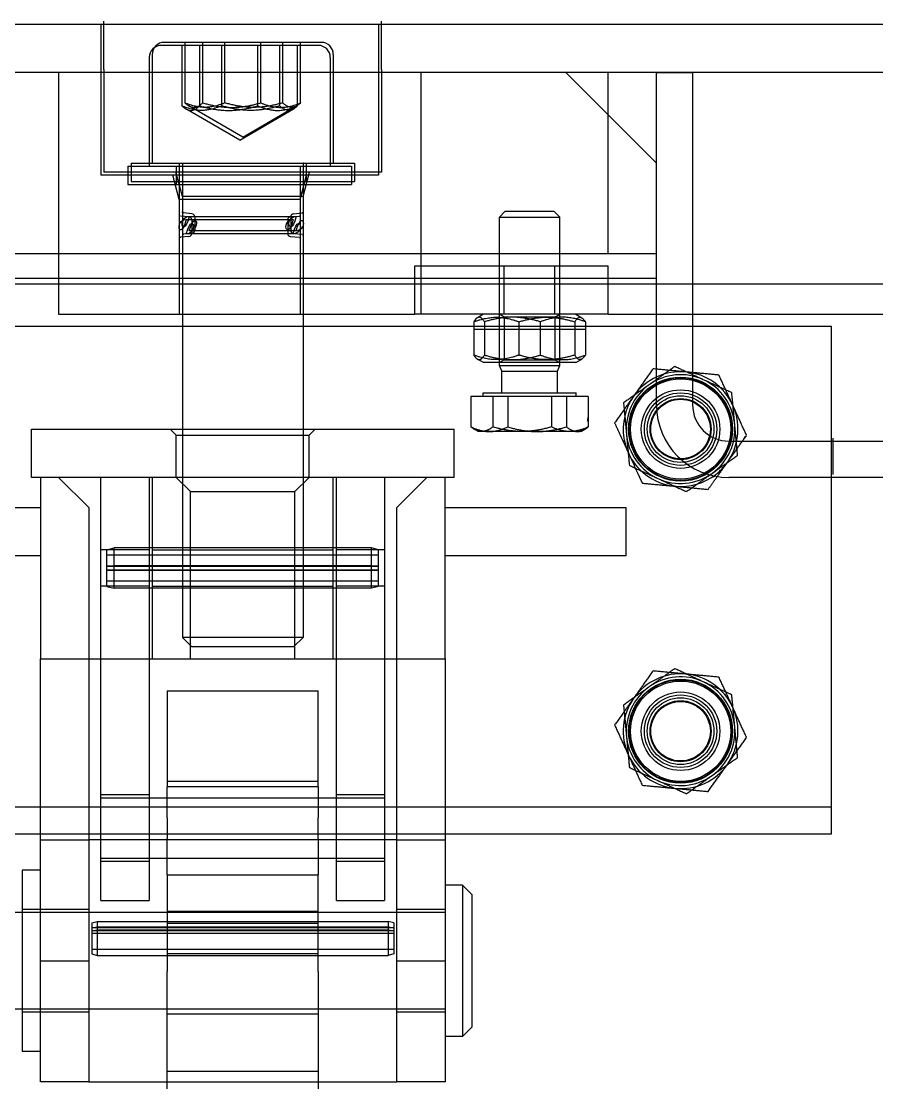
# Model space of a CAD drawing. Header units: millimetres. Extents: x 400392 to 401374, y 4543900 to 4544115.
# Drawn here: x 401265.1922 to 401265.3339, y 4544000.2517 to 4544000.4274 of the extents above; entities that cross this region are included whole.
import ezdxf

# ---------------------------------------------------------------- set-up
doc = ezdxf.new("R2010")
doc.units = ezdxf.units.MM
doc.layers.add('görünüş prota', color=4, linetype='Continuous')
doc.layers.add('kiris prota', color=6, linetype='Continuous')

# ---------------------------------------------------------------- blocks, each defined once
blk = doc.blocks.new('A$C750F51A7')
at = {"layer": 'görünüş prota', "color": 253, "lineweight": -2}
for p, q in [((-203.7344399376592, -61.91527114112796), (-203.7344399376592, -61.11527114112789)), ((-199.1344399376592, -61.91527114112807), (-199.1344399376592, -61.11527114112812)), ((-220.9844399376819, -61.1652711411183), (-73.3344399376819, -61.16527114111989)), ((-203.7844399376817, -61.16527114111852), (-203.7844399376817, -61.96527114111848)), ((-199.1844399376816, -61.16527114111852), (-199.1844399376816, -61.96527114111848)), ((-200.1344399376749, -61.4652711411278), (-202.7344399376749, -61.4652711411278)), ((-202.3931594910185, -61.4652711411278), (-202.393159491019, -62.4652711411278)), ((-202.0958508432295, -62.4652711411278), (-202.0958508432295, -61.4652711411278)), ((-201.7317485854646, -62.4652711411278), (-201.7317485854646, -61.4652711411278)), ((-201.1371312898859, -62.4652711411278), (-201.1371312898859, -61.4652711411278)), ((-200.773029032121, -62.46527114112791), (-200.773029032121, -61.4652711411278)), ((-200.4757203843316, -62.46527114112791), (-200.4757203843316, -61.4652711411278)), ((-200.1844399376836, -61.51527114112321), (-202.7844399376836, -61.51527114112321)), ((-202.4431594910274, -61.51527114112321), (-202.4431594910274, -62.51527114112321)), ((-202.1458508432379, -62.51527114112321), (-202.1458508432379, -61.51527114112321)), ((-201.781748585473, -62.51527114112321), (-201.781748585473, -61.51527114112321)), ((-201.1871312898942, -62.51527114112321), (-201.1871312898942, -61.51527114112321)), ((-200.8230290321293, -62.51527114112321), (-200.8230290321293, -61.51527114112321)), ((-200.5257203843399, -62.51527114112321), (-200.5257203843399, -61.51527114112321)), ((-202.9844399376836, -61.71527114112325), (-202.9844399376836, -63.51527114112321)), ((-202.9344399376753, -61.66527114112773), (-202.9344399376753, -63.46527114112774)), ((-199.9844399376836, -61.71527114112325), (-199.9844399376836, -63.51527114112321)), ((-199.9344399376749, -61.66527114112773), (-199.9344399376753, -63.46527114112774)), ((-73.33443993768196, -61.96527114111996), (-220.9844399376819, -61.96527114111814)), ((-204.4844399376816, -61.96527114111848), (-204.4844399376816, -65.36527114111846)), ((-203.7844399376817, -61.96527114111848), (-203.7844399376817, -63.66527114111847)), ((-203.7344399376597, -61.91527114112807), (-203.7344399376597, -63.61527114112795)), ((-199.1844399376816, -61.96527114111848), (-199.1844399376816, -63.66527114111847)), ((-199.1344399376596, -61.91527114112807), (-199.1344399376596, -63.61527114112812)), ((-198.4844399376816, -61.96527114111848), (-198.4844399376817, -65.96527114111848)), ((-194.5844399376819, -63.46527114111848), (-196.0844399376819, -61.96527114111848)), ((-195.3844399376817, -62.66527114111886), (-195.3844399376817, -61.96527114111871)), ((-194.5844399376821, -67.46527114111848), (-194.584439937682, -61.96527114111848)), ((-194.584439937682, -61.96527114111848), (-193.984439937682, -61.96527114111871)), ((-193.984439937682, -61.96527114111871), (-193.9844399376821, -67.46527114111865)), ((-201.4344399376753, -63.03193780779452), (-202.3263434211657, -62.51699709151012)), ((-201.4344399376753, -63.03193780779452), (-200.5425364541849, -62.51699709151012)), ((-201.4844399376836, -63.08193780778981), (-202.3763434211741, -62.56699709150558)), ((-201.4844399376836, -63.08193780778981), (-200.5925364541932, -62.56699709150558)), ((-195.3844399376817, -64.96527114111848), (-195.3844399376817, -62.66527114111886)), ((-203.3344399376837, -63.51527114112321), (-199.6344399376836, -63.51527114112321)), ((-203.3344399376837, -63.51527114112321), (-203.3344399376837, -63.81527114112322)), ((-203.2844399376753, -63.46527114112774), (-199.5844399376753, -63.46527114112774)), ((-203.2844399376753, -63.46527114112774), (-203.2844399376753, -63.76527114112776)), ((-202.5344399376836, -63.51527114112321), (-202.5344399376836, -63.81527114112322)), ((-202.4844399376752, -63.46527114112774), (-202.4844399376752, -63.76527114112776)), ((-202.4844399376836, -63.52527114112308), (-202.4844399376836, -64.31900934162002)), ((-202.4344399376753, -63.47527114112796), (-202.4344399376753, -64.26900934162455)), ((-200.4844399376836, -63.52527114112308), (-200.4844399376836, -64.31900934162002)), ((-200.4344399376753, -63.47527114112796), (-200.4344399376753, -64.26900934162455)), ((-200.4344399376836, -63.51527114112321), (-200.4344399376836, -63.81527114112322)), ((-200.3844399376753, -63.46527114112774), (-200.3844399376753, -63.76527114112793)), ((-199.6344399376836, -63.51527114112321), (-199.6344399376836, -63.81527114112322)), ((-199.5844399376753, -63.46527114112774), (-199.5844399376753, -63.76527114112793)), ((-199.1844399376816, -63.66527114111847), (-203.7844399376817, -63.66527114111847)), ((-199.1344399376596, -63.61527114112812), (-203.7344399376597, -63.61527114112812)), ((-203.2844399376753, -63.76527114112776), (-199.5844399376753, -63.76527114112776)), ((-202.4844399376816, -64.0652711411185), (-202.5916196146542, -63.66527114111847)), ((-202.4344399376596, -64.01527114112793), (-202.5416196146316, -63.61527114112812)), ((-200.4844399376817, -64.0652711411185), (-200.3772602607092, -63.66527114111847)), ((-200.4344399376596, -64.01527114112793), (-200.3272602606869, -63.61527114112812)), ((-203.3344399376837, -63.81527114112322), (-199.6344399376836, -63.81527114112322)), ((-200.4844399376816, -64.0652711411185), (-202.4844399376816, -64.0652711411185)), ((-202.4844399376816, -64.0652711411185), (-202.4844399376816, -65.96527114111848)), ((-200.4344399376596, -64.01527114112793), (-202.4344399376596, -64.01527114112793)), ((-202.4344399376596, -64.01527114112793), (-202.4344399376596, -65.91527114112796)), ((-200.4844399376817, -64.0652711411185), (-200.4844399376817, -65.96527114111848)), ((-200.4344399376596, -64.01527114112793), (-200.4344399376596, -65.91527114112796)), ((-202.2750821505381, -64.30127796492411), (-202.4161830525302, -64.28893323558657)), ((-200.5937977248125, -64.30127796492411), (-200.45269682282, -64.28893323558657)), ((-197.0924224376817, -64.26527114111849), (-197.1844399376816, -64.35729864111852)), ((-196.2764574376818, -64.26527114111849), (-197.0924224376817, -64.26527114111849)), ((-196.2764574376818, -64.26527114111849), (-196.1844399376817, -64.35729864111852)), ((-202.3250821505462, -64.3512779649194), (-202.4661830525386, -64.33893323558186)), ((-202.3694399376835, -64.39527114112315), (-200.5994399376836, -64.39527114112315)), ((-202.3194399376752, -64.34527114112802), (-200.5494399376751, -64.34527114112802)), ((-202.2794399376836, -64.40108769982396), (-202.2794399376836, -64.62945458242228)), ((-202.2294399376754, -64.35108769982867), (-202.2294399376754, -64.57945458242699)), ((-200.6894399376836, -64.40108769982396), (-200.6894399376836, -64.62945458242228)), ((-200.643797724821, -64.3512779649194), (-200.5026968228286, -64.33893323558186)), ((-200.6394399376752, -64.35108769982867), (-200.6394399376752, -64.57945458242699)), ((-197.1844399376818, -64.35729864111852), (-196.1844399376817, -64.35729864111852)), ((-197.1844399376816, -66.76527114111849), (-197.1844399376816, -64.35729864111852)), ((-196.1844399376817, -66.76527114111849), (-196.1844399376817, -64.35729864111852)), ((-202.2750821505381, -64.62926431733155), (-202.4161830525302, -64.64160904666915)), ((-200.5994399376836, -64.63527114112327), (-202.3694399376835, -64.63527114112327)), ((-200.5494399376751, -64.5852711411278), (-202.3194399376752, -64.5852711411278)), ((-200.5937977248125, -64.62926431733155), (-200.45269682282, -64.64160904666915)), ((-202.4844399376836, -64.7115329406264), (-202.4844399376836, -65.96527114111848)), ((-202.3250821505462, -64.67926431732701), (-202.4661830525386, -64.69160904666455)), ((-202.4344399376753, -64.66153294063093), (-202.4344399376753, -65.91527114112796)), ((-200.643797724821, -64.67926431732701), (-200.5026968228286, -64.69160904666455)), ((-200.4844399376836, -64.7115329406264), (-200.4844399376836, -65.96527114111848)), ((-200.4344399376753, -64.66153294063093), (-200.4344399376753, -65.91527114112796)), ((-194.584439937682, -64.96527114111848), (-211.8844399376818, -64.96527114111831)), ((-198.5844399376818, -65.36527114111846), (-198.5844399376818, -65.16527114111847)), ((-198.5844399376818, -65.16527114111847), (-195.3844399376817, -65.16527114111847)), ((-198.4844399376817, -65.16527114111847), (-198.4844399376817, -65.96527114111848)), ((-197.1032399376817, -65.96527114111848), (-197.1032399376817, -65.16527114111847)), ((-196.2656399376818, -65.96527114111848), (-196.2656399376818, -65.16527114111847)), ((-195.3844399376818, -65.36527114111846), (-195.3844399376817, -65.16527114111847)), ((-211.8844399376818, -65.36527114111846), (-194.584439937682, -65.36527114111846)), ((-204.4844399376816, -65.4652711411141), (-211.3844399376815, -65.46527114111393)), ((-204.4844399376816, -65.36527114111846), (-204.4844399376816, -65.96527114111848)), ((-195.3844399376816, -65.4652711411141), (-204.4844399376816, -65.4652711411141)), ((-198.5844399376818, -65.96527114111848), (-198.5844399376818, -65.36527114111846)), ((-195.3844399376818, -65.96527114111848), (-195.3844399376818, -65.36527114111846)), ((-194.5844399376824, -65.4652711411141), (-195.3844399376816, -65.4652711411141)), ((-193.9844399376823, -65.4652711411141), (-194.5844399376824, -65.4652711411141)), ((-175.1844399376823, -65.4652711411145), (-193.9844399376823, -65.4652711411141)), ((-204.4844399376818, -65.96527114111848), (-198.5844399376818, -65.96527114111848)), ((-202.4344399376753, -65.91527114112796), (-202.4344399376753, -67.86527114112778)), ((-200.4344399376753, -65.91527114112796), (-200.4344399376753, -67.86527114112778)), ((-195.3844399376818, -65.96527114111848), (-198.5844399376818, -65.96527114111848)), ((-197.4494399376817, -65.96527114111848), (-197.5486659135543, -66.02255928499903)), ((-197.1032399376817, -66.01214614111848), (-197.1844298192866, -65.96527114111848)), ((-196.2656399376818, -66.01214614111865), (-197.1032399376817, -66.01214614111865)), ((-197.1032399376817, -66.01214614111848), (-197.1032399376817, -66.71839614111866)), ((-196.2656399376818, -66.01214614111865), (-196.1844500560769, -65.96527114111848)), ((-196.2656399376818, -66.01214614111865), (-196.2656399376818, -66.71839614111866)), ((-195.9194399376817, -65.96527114111848), (-195.8202139618092, -66.02255928499926)), ((-195.3844399376816, -65.9652711411141), (-98.93443993768165, -65.96527114111518)), ((-202.4344399376753, -66.16527114112773), (-211.1844399376753, -66.16527114112773)), ((-200.4344399376753, -66.16527114112773), (-202.4344399376753, -66.16527114112773)), ((-199.6594399376604, -66.16527114112796), (-200.4344399376753, -66.16527114112773)), ((-199.0594399376603, -66.16527114112796), (-199.6594399376604, -66.16527114112796)), ((-191.6844399376753, -66.16527114112796), (-199.0594399376603, -66.16527114112796)), ((-197.6091241261777, -66.0902648518553), (-197.6091241261777, -66.64027743038201)), ((-195.759755749186, -66.2152711411232), (-197.6091241261777, -66.2152711411232)), ((-197.431772143441, -66.0902648518553), (-197.431772143441, -66.64027743038201)), ((-196.8617919204184, -66.0902648518553), (-196.8617919204184, -66.64027743038201)), ((-196.5070879549451, -66.0902648518553), (-196.5070879549451, -66.64027743038201)), ((-195.9371077319225, -66.0902648518553), (-195.9371077319225, -66.64027743038201)), ((-195.7597557491858, -66.0902648518553), (-195.7597557491858, -66.64027743038201)), ((-191.6844399376753, -68.0152711411281), (-191.6844399376753, -66.16527114112796)), ((-197.4494399376817, -66.76527114111849), (-197.5486659135543, -66.70798299723788)), ((-197.1032399376817, -66.71839614111866), (-197.1844298192866, -66.76527114111849)), ((-197.1032399376817, -66.71839614111866), (-196.2656399376818, -66.71839614111866)), ((-196.2656399376818, -66.71839614111866), (-196.1844500560769, -66.76527114111849)), ((-195.9194399376817, -66.76527114111849), (-195.8202139618092, -66.70798299723788)), ((-195.9194399376817, -66.76527114111849), (-197.4494399376817, -66.76527114111849)), ((-197.1844399376818, -66.81527114111867), (-197.1844399376816, -66.76527114111849)), ((-197.1844399376818, -66.81527114111867), (-196.1844399376817, -66.81527114111867)), ((-197.1438449876818, -66.90729864111853), (-197.1844399376818, -66.81527114111867)), ((-197.1438449876818, -66.90729864111853), (-196.2250348876817, -66.90729864111853)), ((-197.1438449876818, -67.26527114111849), (-197.1438449876818, -66.90729864111853)), ((-196.2250348876817, -66.90729864111853), (-196.1844399376817, -66.81527114111867)), ((-196.2250348876817, -67.26527114111849), (-196.2250348876817, -66.90729864111853)), ((-196.1844399376817, -66.81527114111867), (-196.1844399376817, -66.76527114111849)), ((-197.4544399376817, -67.26527114111849), (-195.9144399376817, -67.26527114111849)), ((-197.4544399376817, -67.32528114111864), (-197.4544399376817, -67.26527114111849)), ((-195.9144399376817, -67.32528114111864), (-195.9144399376817, -67.26527114111849)), ((-197.6554450072053, -67.32528114111864), (-197.6554450072053, -67.82936220326297)), ((-197.2938854682909, -67.32528114111864), (-197.6554450072053, -67.32528114111864)), ((-197.2938854682909, -67.32528114111864), (-197.2938854682909, -67.82936220326297)), ((-196.3228803987672, -67.32528114111864), (-197.2938854682909, -67.32528114111864)), ((-197.0459994765961, -67.32528114111864), (-197.0459994765961, -67.82936220326297)), ((-195.7134348681582, -67.32528114111864), (-196.3228803987672, -67.32528114111864)), ((-196.3228803987672, -67.32528114111864), (-196.3228803987672, -67.82936220326297)), ((-196.0749944070726, -67.32528114111864), (-196.0749944070726, -67.82936220326297)), ((-195.7134348681582, -67.32528114111864), (-195.7134348681582, -67.82936220326297)), ((-204.9344399376753, -68.66527114112773), (-204.9344399376753, -67.86527114112778)), ((-204.9344399376753, -67.86527114112778), (-199.5718697107243, -67.86527114112778)), ((-202.5344399376753, -67.96527114112774), (-202.6344399376752, -67.86527114112778)), ((-202.5344399376753, -67.96527114112774), (-200.3344399376753, -67.96527114112774)), ((-202.5344399376753, -68.66527114112773), (-202.5344399376753, -67.96527114112774)), ((-202.4344399376753, -67.86527114112778), (-202.4344399376753, -71.31190864112773)), ((-200.4344399376753, -67.86527114112778), (-200.4344399376753, -71.31190864112773)), ((-200.3344399376753, -67.96527114112774), (-200.2344399376752, -67.86527114112778)), ((-200.3344399376753, -68.66527114112773), (-200.3344399376753, -67.96527114112774)), ((-199.5718697107243, -67.86527114112778), (-198.8563026343198, -67.86527114112778)), ((-198.8563026343198, -67.86527114112778), (-197.9344399376753, -67.86527114112778)), ((-197.9344399376753, -68.01527114112793), (-197.9344399376753, -67.86527114112778)), ((-197.5344399376817, -67.90528114111856), (-197.5987361516087, -67.86815970469996)), ((-197.474665237748, -67.90528114111856), (-197.5344399376817, -67.90528114111856)), ((-196.8083829335291, -67.90528114111856), (-197.474665237748, -67.90528114111856)), ((-196.0181576334628, -67.90528114111856), (-196.8083829335291, -67.90528114111856)), ((-195.8344399376817, -67.90528114111856), (-196.0181576334628, -67.90528114111856)), ((-195.8344399376817, -67.90528114111856), (-195.7701437237547, -67.86815970469996)), ((-197.9344399376753, -68.61527114112795), (-197.9344399376753, -68.01527114112793)), ((-193.3844399376821, -68.06527114111867), (-175.784439937682, -68.06527114111884)), ((-191.6844399376753, -68.61527114112812), (-191.6844399376753, -68.0152711411281)), ((-191.6594399376596, -68.61527114112812), (-191.6594399376596, -68.0152711411281)), ((-204.7844399376753, -68.66527114112773), (-204.9344399376753, -68.66527114112773)), ((-204.7844399376753, -68.66527114112773), (-204.7844399376753, -71.66527114112773)), ((-198.0844399376753, -68.66527114112796), (-204.7844399376753, -68.66527114112773)), ((-203.9844399376752, -69.16527114112773), (-204.4844399376752, -68.66527114112773)), ((-203.7844399376753, -71.66527114112773), (-203.7844399376753, -68.66527114112773)), ((-202.9844399376752, -68.66527114112796), (-202.9844399376752, -71.66527114112773)), ((-202.9344399376753, -68.66527114112773), (-202.9344399376753, -71.66527114112773)), ((-202.2991399376754, -68.90057114112784), (-202.5344399376753, -68.66527114112773)), ((-200.5697399376752, -68.90057114112784), (-200.3344399376753, -68.66527114112796)), ((-199.9344399376753, -71.66527114112796), (-199.9344399376753, -68.66527114112796)), ((-199.8844399376753, -71.66527114112773), (-199.8844399376753, -68.66527114112773)), ((-199.0844399376753, -68.66527114112796), (-199.0844399376753, -71.66527114112773)), ((-198.3844399376753, -68.66527114112796), (-198.8844399376753, -69.16527114112796)), ((-198.0844399376753, -71.66527114112796), (-198.0844399376753, -68.66527114112796)), ((-197.9344399376753, -68.66527114112796), (-198.0844399376753, -68.66527114112796)), ((-197.9344399376753, -68.66527114112796), (-197.9344399376753, -68.61527114112795)), ((-175.7844399376822, -68.66527114111886), (-193.3844399376821, -68.66527114111864)), ((-191.6844399376756, -74.56527114112794), (-191.6844399376753, -68.61527114112812)), ((-202.2991399376754, -68.90057114112784), (-200.5697399376752, -68.90057114112784)), ((-202.2991399376754, -71.66527114112773), (-202.2991399376754, -68.90057114112784)), ((-200.5697399376752, -71.66527114112796), (-200.5697399376752, -68.90057114112784)), ((-207.7844399376753, -69.16527114112773), (-204.7844399376753, -69.16527114112773)), ((-203.9844399376752, -69.16527114112773), (-203.9844399376752, -71.66527114112773)), ((-198.8844399376753, -71.66527114112796), (-198.8844399376753, -69.16527114112796)), ((-198.0844399376753, -69.16527114112796), (-195.0844399376753, -69.16527114112796)), ((-195.0844399376753, -69.96527114112791), (-195.0844399376753, -69.16527114112796)), ((-202.9844399376752, -69.86527114112778), (-203.7844399376753, -69.86527114112778)), ((-203.6844399376753, -69.86242504421949), (-203.5644399376752, -69.8302711411277)), ((-203.6844399376753, -70.46811723803603), (-203.6844399376753, -69.86242504421949)), ((-203.5644399376752, -70.50027114112777), (-203.5644399376752, -69.8302711411277)), ((-199.3044399376753, -69.83027114112792), (-203.5644399376752, -69.8302711411277)), ((-202.9344399376753, -69.86527114112778), (-199.9344399376753, -69.86527114112795)), ((-199.0844399376753, -69.86527114112778), (-199.8844399376753, -69.86527114112778)), ((-199.3044399376753, -70.500271141128), (-199.3044399376753, -69.83027114112792)), ((-199.1844399376753, -69.86242504421949), (-199.3044399376753, -69.83027114112792)), ((-199.1844399376753, -70.46811723803603), (-199.1844399376753, -69.86242504421949)), ((-204.7844399376753, -69.96527114112774), (-207.7844399376753, -69.96527114112774)), ((-199.1844399376753, -69.95027114112798), (-203.6844399376753, -69.95027114112781)), ((-195.0844399376753, -69.96527114112791), (-198.0844399376753, -69.96527114112791)), ((-203.6844399376753, -70.12731443444773), (-203.5644399376752, -70.12328447903218)), ((-199.1844399376753, -70.13832447739475), (-203.6844399376753, -70.13832447739475)), ((-203.6844399376753, -70.19221780486077), (-199.1844399376753, -70.19221780486095)), ((-203.5644399376752, -70.20725780322334), (-203.6844399376753, -70.20322784780797)), ((-203.5644399376752, -70.12328447903218), (-199.3044399376753, -70.12328447903218)), ((-199.3044399376753, -70.20725780322351), (-203.5644399376752, -70.20725780322334)), ((-199.3044399376753, -70.12328447903218), (-199.1844399376753, -70.12731443444773)), ((-199.1844399376753, -70.20322784780797), (-199.3044399376753, -70.20725780322351)), ((-199.1844399376753, -70.38027114112788), (-203.6844399376753, -70.38027114112788)), ((-202.9844399376752, -70.46527114112774), (-203.7844399376753, -70.46527114112774)), ((-203.6844399376753, -70.46811723803603), (-203.5644399376752, -70.50027114112777)), ((-199.3044399376753, -70.500271141128), (-203.5644399376752, -70.50027114112777)), ((-202.9344399376753, -70.46527114112774), (-199.9344399376753, -70.46527114112791)), ((-199.0844399376753, -70.46527114112774), (-199.8844399376753, -70.46527114112774)), ((-199.1844399376753, -70.46811723803603), (-199.3044399376753, -70.500271141128)), ((-200.4344399376753, -71.31190864112773), (-202.4344399376753, -71.31190864112773)), ((-202.2810774376752, -71.46527114112774), (-202.4344399376753, -71.31190864112773)), ((-200.5878024376752, -71.46527114112774), (-200.4344399376753, -71.31190864112773)), ((-202.2810774376752, -71.46527114112774), (-200.5878024376752, -71.46527114112774)), ((-204.7844399376753, -76.66527114112773), (-204.7844399376753, -71.66527114112773)), ((-204.7844399376753, -71.66527114112773), (-198.0844399376753, -71.66527114112796)), ((-203.9844399376752, -71.66527114112773), (-203.9844399376752, -76.66527114112773)), ((-203.7844399376753, -75.66527114112773), (-203.7844399376753, -71.66527114112773)), ((-202.9844399376752, -71.66527114112773), (-202.9844399376752, -75.66527114112773)), ((-199.8844399376753, -75.66527114112773), (-199.8844399376753, -71.66527114112773)), ((-199.0844399376753, -71.66527114112773), (-199.0844399376753, -75.66527114112773)), ((-198.8844399376753, -76.66527114112796), (-198.8844399376753, -71.66527114112796)), ((-198.0844399376753, -71.66527114112796), (-198.0844399376753, -76.66527114112796)), ((-202.6844399376753, -72.19450128239419), (-202.6844399376753, -73.18517244236062)), ((-202.6844399376753, -72.19450128239419), (-200.1844399376753, -72.19450128239419)), ((-200.1844399376753, -73.18517244236062), (-200.1844399376753, -72.19450128239419)), ((-202.6844399376753, -73.18517244236062), (-202.6844399376753, -73.7870382103672)), ((-200.1844399376753, -73.78703821036743), (-200.1844399376753, -73.18517244236062)), ((-202.6844399376753, -73.69450128239401), (-200.1844399376753, -73.69450128239401)), ((-203.7844399376753, -73.91527114112773), (-202.9844399376752, -73.91527114112773)), ((-200.1844399376753, -73.78703821036743), (-202.6844399376753, -73.7870382103672)), ((-202.6844399376753, -73.96527114112774), (-202.6844399376753, -73.78703821036743)), ((-200.1844399376753, -73.78703821036743), (-200.1844399376753, -73.96527114112774)), ((-199.8844399376753, -73.91527114112773), (-199.0844399376753, -73.91527114112773)), ((-211.1844399376756, -74.11527114112812), (-191.6844399376756, -74.11527114112846)), ((-203.7844399376753, -73.96527114112774), (-202.9844399376752, -73.96527114112774)), ((-202.9844399376752, -73.96527114112774), (-199.8844399376756, -73.96527114112774)), ((-202.6844399376753, -74.29904908722688), (-202.6844399376753, -73.96527114112774)), ((-200.1844399376753, -73.96527114112774), (-200.1844399376753, -74.29904908722688)), ((-199.8844399376756, -73.96527114112774), (-199.0844399376753, -73.96527114112791)), ((-202.6844399376753, -74.29904908722688), (-202.6844399376753, -74.64110881418219)), ((-200.1844399376753, -74.64110881418236), (-200.1844399376753, -74.29904908722688)), ((-211.1844399376753, -74.56527114112777), (-204.7844399376753, -74.56527114112777)), ((-204.7844399376753, -74.56527114112777), (-203.9844399376756, -74.56527114112777)), ((-203.9844399376756, -74.56527114112777), (-203.7844399376756, -74.56527114112777)), ((-203.7844399376756, -74.56527114112777), (-199.0844399376753, -74.56527114112777)), ((-202.6844399376753, -74.96527114112774), (-202.6844399376753, -74.64110881418219)), ((-200.1844399376753, -74.64110881418236), (-200.1844399376753, -74.96527114112774)), ((-199.0844399376753, -74.56527114112777), (-198.8844399376756, -74.56527114112777)), ((-198.8844399376756, -74.56527114112777), (-198.0844399376756, -74.56527114112777)), ((-198.0844399376756, -74.56527114112777), (-191.6844399376756, -74.56527114112794)), ((-204.7844399376753, -74.66527114112773), (-203.9844399376752, -74.66527114112773)), ((-203.7844399376756, -74.66527114112773), (-203.9844399376752, -74.66527114112773)), ((-199.0844399376756, -74.66527114112773), (-203.7844399376756, -74.66527114112773)), ((-198.8844399376756, -74.66527114112773), (-199.0844399376756, -74.66527114112773)), ((-198.8844399376753, -74.66527114112773), (-198.0844399376753, -74.66527114112796)), ((-203.7844399376753, -74.96527114112774), (-202.9844399376752, -74.96527114112774)), ((-203.7844399376753, -75.01527114112776), (-202.9844399376752, -75.01527114112776)), ((-202.9844399376752, -74.96527114112774), (-199.8844399376756, -74.96527114112774)), ((-202.6844399376753, -75.24110881418216), (-202.6844399376753, -74.96527114112774)), ((-200.1844399376753, -74.96527114112774), (-200.1844399376753, -75.24110881418233)), ((-199.8844399376756, -74.96527114112774), (-199.0844399376753, -74.96527114112774)), ((-199.8844399376753, -75.01527114112776), (-199.0844399376753, -75.01527114112776)), ((-205.0844399376753, -75.16527114112773), (-205.0844399376756, -78.16527114112773)), ((-204.7844399376753, -75.16527114112773), (-205.0844399376753, -75.16527114112773)), ((-202.6844399376753, -75.24110881418216), (-202.6844399376753, -76.84110881418218)), ((-202.6844399376753, -75.24110881418216), (-200.1844399376753, -75.24110881418233)), ((-200.1844399376753, -76.84110881418218), (-200.1844399376753, -75.24110881418216)), ((-197.7944399376755, -75.41527114112796), (-198.0844399376756, -75.41527114112796)), ((-197.7944399376755, -75.41527114112773), (-197.7944399376755, -77.91527114112796)), ((-197.6344399376756, -75.57527114112798), (-197.7944399376755, -75.41527114112773)), ((-203.7844399376753, -75.66527114112773), (-202.9844399376752, -75.66527114112773)), ((-199.8844399376753, -75.66527114112773), (-199.0844399376753, -75.66527114112773)), ((-197.6344399376756, -77.75527114112788), (-197.6344399376756, -75.57527114112798)), ((-205.0844399376753, -75.86527114112778), (-205.287334904566, -75.86527114112778)), ((-204.7844399376753, -75.81527114112777), (-205.0844399376753, -75.81527114112777)), ((-203.9844399376752, -75.86527114112778), (-205.0844399376753, -75.86527114112778)), ((-203.9844399376752, -75.81527114112777), (-204.7844399376753, -75.81527114112777)), ((-202.6844399376753, -75.86527114112778), (-203.9844399376752, -75.86527114112778)), ((-202.6844399376753, -75.84450128239405), (-200.1844399376753, -75.84450128239405)), ((-200.1844399376753, -75.86527114112778), (-202.6844399376753, -75.86527114112778)), ((-198.8844399376753, -75.86527114112795), (-200.1844399376753, -75.86527114112778)), ((-198.0844399376753, -75.81527114112794), (-198.8844399376753, -75.81527114112794)), ((-198.0844399376756, -75.86527114112795), (-198.8844399376753, -75.86527114112795)), ((-203.9344399376753, -76.03861670971287), (-203.8444399376755, -76.01450128239412)), ((-203.9344399376756, -76.03861670971287), (-203.9344399376756, -76.55038585507515)), ((-203.8444399376755, -76.01450128239412), (-203.8444399376755, -76.57450128239412)), ((-203.8444399376755, -76.01450128239412), (-199.0244399376754, -76.01450128239412)), ((-202.6844399376753, -76.04450128239404), (-200.1844399376753, -76.04450128239421)), ((-199.0244399376754, -76.01450128239412), (-199.0244399376754, -76.57450128239412)), ((-198.9344399376756, -76.03861670971287), (-199.0244399376754, -76.01450128239412)), ((-198.9344399376756, -76.03861670971287), (-198.9344399376756, -76.55038585507532)), ((-203.9344399376756, -76.11968590669653), (-203.8444399376755, -76.10321071461021)), ((-203.9344399376756, -76.11450128239409), (-198.9344399376756, -76.11450128239409)), ((-203.8444399376755, -76.16007008558807), (-203.9344399376756, -76.17164817757362)), ((-198.9344399376756, -76.17152877453316), (-203.9344399376756, -76.17152877453299)), ((-203.9344399376756, -76.20808122730449), (-198.9344399376756, -76.20808122730466)), ((-203.8444399376755, -76.10321071461021), (-199.0244399376754, -76.10321071461021)), ((-199.0244399376754, -76.16007008558825), (-203.8444399376755, -76.16007008558807)), ((-199.0244399376754, -76.10321071461021), (-198.9344399376756, -76.11968590669653)), ((-198.9344399376756, -76.17164817757362), (-199.0244399376754, -76.16007008558825)), ((-203.9344399376756, -76.47450128239416), (-198.9344399376756, -76.47450128239416)), ((-203.9344399376753, -76.55038585507515), (-203.8444399376755, -76.57450128239412)), ((-203.8444399376755, -76.57450128239412), (-199.0244399376754, -76.57450128239412)), ((-202.6844399376753, -76.54450128239404), (-200.1844399376753, -76.54450128239404)), ((-198.9344399376756, -76.55038585507532), (-199.0244399376754, -76.57450128239412)), ((-204.7844399376753, -76.66527114112773), (-203.9844399376752, -76.66527114112773)), ((-204.7844399376753, -78.66527114112773), (-204.7844399376753, -76.66527114112773)), ((-203.9844399376752, -76.66527114112773), (-203.9844399376752, -78.66527114112773)), ((-198.8844399376753, -78.66527114112773), (-198.8844399376753, -76.66527114112796)), ((-198.8844399376753, -76.66527114112796), (-198.0844399376753, -76.66527114112796)), ((-198.0844399376753, -76.66527114112796), (-198.0844399376756, -78.66527114112773)), ((-202.6844399376753, -79.49450128239403), (-202.6844399376753, -76.84110881418218)), ((-200.1844399376753, -76.84110881418218), (-200.1844399376753, -79.4945012823942)), ((-205.0844399376753, -77.46527114112774), (-205.7844399376756, -77.46527114112774)), ((-203.9844399376752, -77.46527114112774), (-205.0844399376753, -77.46527114112774)), ((-202.6844399376756, -77.46527114112774), (-203.9844399376752, -77.46527114112774)), ((-200.1844399376756, -77.46527114112774), (-202.6844399376756, -77.46527114112774)), ((-198.8844399376756, -77.46527114112774), (-200.1844399376756, -77.46527114112774)), ((-198.0844399376756, -77.46527114112774), (-198.8844399376756, -77.46527114112774)), ((-204.7844399376753, -77.51527114112776), (-205.0844399376756, -77.51527114112776)), ((-203.9844399376752, -77.51527114112776), (-204.7844399376753, -77.51527114112776)), ((-202.6844399376753, -77.54450128239404), (-200.1844399376756, -77.54450128239404)), ((-198.0844399376753, -77.51527114112793), (-198.8844399376756, -77.51527114112793)), ((-197.6344399376756, -77.75527114112788), (-197.7944399376755, -77.91527114112796)), ((-197.7944399376755, -77.91527114112796), (-198.0844399376756, -77.91527114112796)), ((-204.7844399376756, -78.16527114112773), (-205.0844399376756, -78.16527114112773)), ((-200.1844399376756, -78.49450128239403), (-202.6844399376756, -78.49450128239403)), ((-203.9844399376752, -78.66527114112773), (-204.7844399376753, -78.66527114112773)), ((-203.9844399376756, -78.66527114112773), (-202.6844399376756, -78.66527114112773)), ((-202.6844399376756, -78.66527114112773), (-200.1844399376756, -78.66527114112773)), ((-200.1844399376756, -78.66527114112773), (-198.8844399376756, -78.66527114112773)), ((-198.0844399376756, -78.66527114112773), (-198.8844399376753, -78.66527114112773))]:
    blk.add_line(p, q, dxfattribs=at)
for centre, radius in [((-194.1844399376753, -67.86527114112795), 0.86), ((-194.1844399376756, -67.86527114112795), 0.8499999999999983), ((-194.1844399376756, -67.86527114112795), 0.8299999999999982), ((-194.1844399376753, -67.86527114112795), 0.6500000000000031), ((-194.1844399376756, -67.86527114112795), 0.6000215285389217), ((-194.1844399376753, -67.86527114112795), 0.6000000000000001), ((-194.1844399376753, -67.86527114112795), 0.5526392499999998), ((-194.1844399376756, -67.86527114112795), 0.5052999999999989), ((-194.1844399376756, -67.86527114112795), 0.4926462500000002), ((-194.1844399376756, -72.86527114112795), 0.86), ((-194.1844399376756, -72.86527114112795), 0.8499999999999983), ((-194.1844399376756, -72.86527114112795), 0.8299999999999982), ((-194.1844399376756, -72.86527114112795), 0.6500000000000031), ((-194.1844399376756, -72.86527114112795), 0.6000215285389217), ((-194.1844399376756, -72.86527114112795), 0.6000000000000001), ((-194.1844399376756, -72.86527114112795), 0.5526392499999998), ((-194.1844399376756, -72.86527114112795), 0.5052999999999989), ((-194.1844399376756, -72.86527114112795), 0.4926462500000002)]:
    blk.add_circle(centre, radius, dxfattribs=at)
for centre, radius, start, end in [((-202.7344399376752, -61.66527114112773), 0.2000000000000004, 90, 180), ((-200.1344399376749, -61.66527114112773), 0.2000000000000004, 0, 90), ((-202.7844399376836, -61.71527114112325), 0.2000000000000002, 90, 180), ((-200.1844399376836, -61.71527114112325), 0.2000000000000002, 0, 90), ((-202.4944399376836, -63.52527114112308), 0.01000000000000001, 0, 90), ((-202.4444399376752, -63.47527114112796), 0.01000000000000002, 0, 90), ((-200.4744399376836, -63.52527114112308), 0.01000000000000001, 90, 180), ((-200.4244399376751, -63.47527114112796), 0.01000000000000002, 90, 180), ((-202.4144399376752, -64.26900934162455), 0.02000000000000004, 180, 264.9999999999192), ((-200.4544399376753, -64.26900934162455), 0.02000000000000004, 275.0000000000807, 0), ((-202.3694399376835, -64.51527114112321), 0.1199999999999996, 90, 270), ((-202.4644399376836, -64.31900934162002), 0.02000000000000002, 180, 264.9999999998868), ((-202.3194399376752, -64.46527114112774), 0.1199999999999997, 90, 270), ((-202.3694399376835, -64.51527114112321), 0.1199999999999996, 270, 90), ((-202.3294399376836, -64.40108769982396), 0.05000000000000004, 0, 85.00000000002227), ((-202.3194399376752, -64.46527114112774), 0.1199999999999997, 270, 90), ((-202.2794399376753, -64.35108769982867), 0.05000000000000009, 0, 85.00000000011961), ((-200.5994399376836, -64.51527114112321), 0.1199999999999996, 90, 270), ((-200.6394399376836, -64.40108769982396), 0.05000000000000004, 94.99999999997775, 180), ((-200.5494399376751, -64.46527114112774), 0.1199999999999997, 90, 270), ((-200.5894399376752, -64.35108769982867), 0.05000000000000009, 94.99999999988039, 180), ((-200.5994399376836, -64.51527114112321), 0.1199999999999996, 270, 90), ((-200.5494399376751, -64.46527114112774), 0.1199999999999997, 270, 90), ((-200.5044399376837, -64.31900934162002), 0.02000000000000002, 275.0000000001132, 0), ((-202.4144399376752, -64.66153294063093), 0.02000000000000004, 95.00000000008073, 180), ((-202.3294399376836, -64.62945458242228), 0.05000000000000004, 274.9999999999777, 0), ((-202.2794399376753, -64.57945458242699), 0.05000000000000009, 274.9999999998804, 0), ((-200.6394399376837, -64.62945458242228), 0.05000000000000004, 180, 265.0000000000223), ((-200.5894399376752, -64.57945458242699), 0.05000000000000009, 180, 265.0000000001196), ((-200.4544399376753, -64.66153294063093), 0.02000000000000004, 0, 84.99999999991927), ((-202.4644399376837, -64.7115329406264), 0.02000000000000002, 95.0000000001132, 180), ((-200.5044399376837, -64.7115329406264), 0.02000000000000002, 0, 84.99999999988682), ((-194.1844399376753, -67.86527114112795), 0.9500000000000027, 84.60340606844058, 144.60340606849), ((-194.1844399376753, -67.86527114112795), 0.9500000000000028, 24.60340606842103, 84.60340606844058), ((-194.1844399376756, -67.86527114112795), 0.8999999999999985, 65.326104380322, 125.3261043802623), ((-194.1844399376756, -67.86527114112795), 0.8999999999999985, 5.326104380408308, 65.326104380322), ((-194.1844399376756, -67.86527114112795), 0.8999999999999981, 125.3261043802623, 185.3261043804083), ((-194.1844399376753, -67.86527114112795), 0.9500000000000025, 144.60340606849, 189.0847202874554), ((-193.3844399376821, -67.46527114111865), 1.2, 180, 270), ((-193.3844399376821, -67.46527114111865), 0.6000000000000006, 180, 270), ((-194.1844399376753, -67.86527114112795), 0.9500000000000045, 350.9152797125447, 24.60340606842103), ((-194.2344399376836, -67.91527114112284), 1.500000000000024, 170.4002003844595, 177.2715728476471), ((-194.1844399376756, -67.86527114112795), 0.8999999999999977, 305.3261043802622, 5.326104380408308), ((-194.1844399376756, -67.86527114112795), 0.8999999999999988, 185.3261043804083, 245.326104380322), ((-194.1844399376753, -67.86527114112795), 0.9500000000000018, 189.0847202874554, 204.603406068421), ((-194.1844399376753, -67.86527114112795), 0.9500000000000057, 324.60340606849, 350.9152797125447), ((-194.1844399376753, -67.86527114112795), 0.9500000000000018, 204.603406068421, 232.13635363828), ((-194.1844399376753, -67.86527114112795), 0.9500000000000075, 307.86364636172, 324.60340606849), ((-194.1844399376753, -67.86527114112795), 0.9500000000000024, 232.13635363828, 264.6034060684406), ((-194.1844399376756, -67.86527114112795), 0.8999999999999981, 245.326104380322, 305.3261043802622), ((-194.1844399376753, -67.86527114112795), 0.9500000000000037, 264.6034060684406, 307.86364636172), ((-194.2344399376832, -67.91527114112358), 0.9499999999993384, 308.6726314437631, 310.140042198312), ((-194.1844399376756, -72.86527114112795), 0.9500000000000027, 84.60340606844058, 144.60340606849), ((-194.1844399376756, -72.86527114112795), 0.8999999999999985, 65.326104380322, 125.3261043802623), ((-194.1844399376756, -72.86527114112795), 0.9500000000000028, 24.60340606842103, 84.60340606844058), ((-194.1844399376756, -72.86527114112795), 0.8999999999999981, 125.3261043802623, 185.3261043804083), ((-194.1844399376756, -72.86527114112795), 0.8999999999999985, 5.326104380408308, 65.326104380322), ((-194.1844399376756, -72.86527114112795), 0.9500000000000031, 144.60340606849, 204.603406068421), ((-194.1844399376756, -72.86527114112795), 0.9500000000000031, 324.60340606849, 24.60340606842103), ((-194.1844399376756, -72.86527114112795), 0.8999999999999977, 305.3261043802622, 5.326104380408308), ((-194.1844399376756, -72.86527114112795), 0.8999999999999988, 185.3261043804083, 245.326104380322), ((-194.1844399376756, -72.86527114112795), 0.9500000000000027, 204.603406068421, 264.6034060684406), ((-194.1844399376756, -72.86527114112795), 0.9500000000000033, 264.6034060684406, 324.60340606849), ((-194.1844399376756, -72.86527114112795), 0.8999999999999981, 245.326104380322, 305.3261043802622)]:
    blk.add_arc(centre, radius, start, end, dxfattribs=at)
for points, weights in [([(-202.4431594910274, -62.51527114112321), (-202.2945051671326, -62.6569378077898), (-202.1458508432379, -62.51527114112321)], [1, 1.154700538379253, 1]), ([(-201.781748585473, -62.51527114112321), (-202.1124540382501, -62.6569378077898), (-202.4431594910274, -62.51527114112321)], [1, 1.154700538379247, 1]), ([(-202.3931594910185, -62.4652711411278), (-202.2445051671244, -62.60693780779456), (-202.0958508432295, -62.4652711411278)], [1, 1.154700538379253, 1]), ([(-201.7317485854646, -62.4652711411278), (-202.062454038242, -62.60693780779457), (-202.3931594910185, -62.4652711411278)], [1, 1.154700538379247, 1]), ([(-202.1458508432379, -62.51527114112321), (-201.6664910665661, -62.65693780778981), (-201.1871312898942, -62.51527114112321)], [1, 1.15470053837925, 1]), ([(-202.0958508432295, -62.4652711411278), (-201.6164910665577, -62.60693780779457), (-201.1371312898859, -62.4652711411278)], [1, 1.15470053837925, 1]), ([(-200.8230290321293, -62.51527114112321), (-201.3023888088012, -62.6569378077898), (-201.7817485854729, -62.51527114112321)], [1, 1.154700538379248, 1]), ([(-200.773029032121, -62.46527114112791), (-201.2523888087924, -62.60693780779457), (-201.7317485854646, -62.4652711411278)], [1, 1.154700538379248, 1]), ([(-201.1871312898942, -62.51527114112321), (-200.8564258371171, -62.6569378077898), (-200.5257203843399, -62.51527114112321)], [1, 1.154700538379253, 1]), ([(-201.1371312898859, -62.4652711411278), (-200.8064258371089, -62.60693780779457), (-200.4757203843316, -62.46527114112791)], [1, 1.154700538379253, 1]), ([(-200.5257203843399, -62.51527114112321), (-200.6743747082346, -62.6569378077898), (-200.8230290321293, -62.51527114112321)], [1, 1.154700538379247, 1]), ([(-200.4757203843316, -62.46527114112791), (-200.6243747082261, -62.60693780779457), (-200.773029032121, -62.46527114112791)], [1, 1.154700538379247, 1]), ([(-197.6091241261777, -66.0902648518553), (-197.235458023298, -65.94859818518853), (-196.8617919204184, -66.0902648518553)], [1, 1.154700538379249, 1]), ([(-197.5486659135543, -66.02255928499903), (-197.5769743878753, -66.03890319026885), (-197.6091241261777, -66.0902648518553)], [1.068409581584003, 1.051052653460528, 1]), ([(-197.431772143441, -66.0902648518553), (-197.4939325010704, -65.99095893456797), (-197.5486659135543, -66.02255928499903)], [1, 1.103647884918723, 1.068409581584003]), ([(-196.5070879549451, -66.0902648518553), (-196.9694300491931, -65.94859818518853), (-197.431772143441, -66.0902648518553)], [1, 1.154700538379247, 1]), ([(-196.8617919204184, -66.0902648518553), (-196.3994498261704, -65.94859818518853), (-195.9371077319225, -66.0902648518553)], [1, 1.154700538379253, 1]), ([(-195.7597557491858, -66.0902648518553), (-196.1334218520655, -65.94859818518853), (-196.5070879549451, -66.0902648518553)], [1, 1.154700538379249, 1]), ([(-195.9371077319225, -66.0902648518553), (-195.8484317405541, -65.94859818518853), (-195.7597557491858, -66.0902648518553)], [1, 1.154700538379246, 1]), ([(-197.6091241261777, -66.64027743038201), (-197.5769743878753, -66.69163909196828), (-197.548665913554, -66.70798299723788)], [1, 1.051052653460528, 1.068409581584002]), ([(-196.8617919204184, -66.64027743038201), (-197.235458023298, -66.78194409704861), (-197.6091241261777, -66.64027743038201)], [1, 1.154700538379249, 1]), ([(-197.548665913554, -66.70798299723788), (-197.4939325010704, -66.739583347669), (-197.431772143441, -66.64027743038201)], [1.068409581584002, 1.10364788491872, 1]), ([(-197.431772143441, -66.64027743038201), (-196.9694300491931, -66.78194409704861), (-196.5070879549451, -66.64027743038201)], [1, 1.15470053837925, 1]), ([(-195.9371077319225, -66.64027743038201), (-196.3994498261704, -66.78194409704861), (-196.8617919204184, -66.64027743038201)], [1, 1.154700538379253, 1]), ([(-196.5070879549451, -66.64027743038201), (-196.1334218520653, -66.78194409704861), (-195.7597557491858, -66.64027743038201)], [1, 1.15470053837925, 1]), ([(-195.7597557491858, -66.64027743038201), (-195.8484317405541, -66.78194409704861), (-195.9371077319225, -66.64027743038201)], [1, 1.154700538379248, 1]), ([(-194.2809057148568, -66.83052752368803), (-194.7048464001148, -67.13098433486539), (-195.128787085373, -67.43144114604308)], [1, 1.154700538379254, 1]), ([(-194.6411449016463, -66.86789763575615), (-194.8113993658781, -67.10749910412466), (-194.9588440570105, -67.31500006251588)], [1, 1.03795484930204, 1]), ([(-194.0950932642971, -66.9194819616825), (-194.3485167111396, -66.89554159270426), (-194.6411449016463, -66.86789763575615)], [1, 1.037954849302047, 1]), ([(-193.336558567159, -67.26435751877307), (-193.8087321410081, -67.04744252123032), (-194.2809057148568, -66.83052752368803)], [1, 1.154700538379252, 1]), ([(-193.5490416269475, -66.97106628760866), (-193.8416698174542, -66.9434223306605), (-194.0950932642971, -66.9194819616825)], [1, 1.037954849302047, 1]), ([(-193.3206891449618, -67.46975304029456), (-193.4266679006722, -67.23831171292511), (-193.5490416269475, -66.97106628760866)], [1, 1.03795484930204, 1]), ([(-193.2400927899778, -68.29910113621298), (-193.2883256785686, -67.78172932749311), (-193.336558567159, -67.26435751877307)], [1, 1.154700538379254, 1]), ([(-194.9588440570105, -67.31500006251588), (-195.1062887481427, -67.5225010209071), (-195.2765432123741, -67.7621024892756)], [1, 1.037954849302045, 1]), ([(-195.128787085373, -67.43144114604308), (-195.0805541967823, -67.94881295476296), (-195.0323213081915, -68.46618476348283)], [1, 1.15470053837925, 1]), ([(-193.0923366629764, -67.96843979298023), (-193.2147103892518, -67.70119436766379), (-193.3206891449618, -67.46975304029456)], [1, 1.037954849302043, 1]), ([(-195.2765432123741, -67.7621024892756), (-195.215539194762, -67.89532589538612), (-195.1606153484396, -68.0152711411281)], [1, 1.018567301629456, 1.018968561441396]), ([(-197.6554450072053, -67.82936220326297), (-197.4921445694479, -67.90528114111856), (-197.3507222419007, -67.90528114111856)], [1, 1.037954849302022, 1]), ([(-197.474665237748, -67.90528114111856), (-197.5585654207375, -67.90528114111856), (-197.6554450072053, -67.82936220326297)], [1, 1.037954849302055, 1]), ([(-197.2938854682909, -67.82936220326297), (-197.3907650547588, -67.90528114111873), (-197.474665237748, -67.90528114111856)], [1, 1.037954849302044, 1]), ([(-197.3507222419007, -67.90528114111856), (-197.2092999143537, -67.90528114111856), (-197.0459994765962, -67.82936220326297)], [1, 1.037954849302014, 1]), ([(-196.8083829335291, -67.90528114111856), (-197.0337054440656, -67.90528114111873), (-197.2938854682909, -67.82936220326297)], [1, 1.037954849302044, 1]), ([(-197.0459994765962, -67.82936220326297), (-196.7858194523708, -67.90528114111873), (-196.5604969418344, -67.90528114111856)], [1, 1.037954849302049, 1]), ([(-196.3228803987673, -67.82936220326297), (-196.5830604229927, -67.90528114111873), (-196.8083829335291, -67.90528114111856)], [1, 1.037954849302043, 1]), ([(-196.5604969418344, -67.90528114111856), (-196.335174431298, -67.90528114111856), (-196.0749944070726, -67.82936220326297)], [1, 1.037954849302035, 1]), ([(-196.0181576334628, -67.90528114111856), (-196.1595799610098, -67.90528114111873), (-196.3228803987672, -67.82936220326297)], [1, 1.037954849302048, 1]), ([(-196.0749944070726, -67.82936220326297), (-195.9781148206047, -67.90528114111856), (-195.8942146376154, -67.90528114111856)], [1, 1.037954849302055, 1]), ([(-195.7134348681582, -67.82936220326297), (-195.8767353059156, -67.90528114111856), (-196.0181576334628, -67.90528114111856)], [1, 1.037954849302055, 1]), ([(-195.8942146376154, -67.90528114111856), (-195.8344399376817, -67.90528114111856), (-195.7701437237547, -67.86815970470013)], [1, 1.02674900275576, 1.015794831261852]), ([(-195.7701437237547, -67.86815970470013), (-195.7427943621417, -67.85236954341053), (-195.7134348681582, -67.82936220326297)], [1.015794831261852, 1.011205846546296, 1]), ([(-193.1256137799426, -68.01527114112793), (-193.1091869485039, -67.99215343345986), (-193.0923366629764, -67.96843979298023)], [1.006569244602398, 1.003632220125533, 1]), ([(-195.1606153484396, -68.0152711411281), (-195.1033112828272, -68.14041442027008), (-195.0481907303887, -68.26078924196133)], [1.018968561441396, 1.019387547672585, 1]), ([(-193.4100358183403, -68.41554221974002), (-193.2762331258722, -68.22723983523736), (-193.1256137799426, -68.01527114112793)], [1, 1.034322629176505, 1.006569244602398]), ([(-195.0481907303887, -68.26078924196133), (-194.9701874544013, -68.43113641779598), (-194.8858707548576, -68.61527114112812)], [1, 1.027658698369015, 1.01500615274493]), ([(-194.087974160494, -68.90001475856786), (-193.6640334752358, -68.59955794739051), (-193.2400927899778, -68.29910113621298)], [1, 1.154700538379253, 1]), ([(-195.0323213081915, -68.46618476348283), (-194.5601477343428, -68.68309976102552), (-194.087974160494, -68.90001475856786)], [1, 1.15470053837925, 1]), ([(-193.5519579056045, -68.61527114112812), (-193.4798544842861, -68.51379899647526), (-193.4100358183403, -68.41554221974002)], [1.018880394885808, 1.017620451895916, 1]), ([(-194.8858707548576, -68.61527114112812), (-194.8539438392179, -68.68499462188498), (-194.8198382484034, -68.75947599464723)], [1.01500615274493, 1.010296150933036, 1]), ([(-193.7277349737042, -68.86264464649958), (-193.6349455498019, -68.7320608035659), (-193.5519579056045, -68.61527114112812)], [1, 1.020334397406109, 1.018880394885808]), ([(-193.6408136317499, -68.65696367101896), (-193.6312167236222, -68.64928262140529), (-193.6216166014719, -68.64159899939364)], [1, 1.001768932854231, 1.003372979086576]), ([(-194.8198382484034, -68.75947599464723), (-194.5272100578963, -68.78711995159534), (-194.2737866110538, -68.8110603205734)], [1, 1.037954849302029, 1]), ([(-194.2737866110538, -68.8110603205734), (-194.0203631642113, -68.83500068955163), (-193.7277349737042, -68.86264464649958)], [1, 1.037954849302038, 1]), ([(-194.2809057148572, -71.83052752368803), (-194.7048464001148, -72.13098433486539), (-195.128787085373, -72.43144114604291)], [1, 1.154700538379254, 1]), ([(-193.3365585671594, -72.26435751877307), (-193.8087321410081, -72.04744252123055), (-194.2809057148572, -71.83052752368803)], [1, 1.154700538379252, 1]), ([(-194.6411449016463, -71.86789763575632), (-194.8113993658785, -72.10749910412483), (-194.9588440570105, -72.31500006251605)], [1, 1.03795484930204, 1]), ([(-194.0950932642971, -71.9194819616825), (-194.3485167111396, -71.89554159270426), (-194.6411449016463, -71.86789763575632)], [1, 1.037954849302047, 1]), ([(-193.5490416269475, -71.97106628760866), (-193.8416698174546, -71.94342233066072), (-194.0950932642971, -71.9194819616825)], [1, 1.037954849302047, 1]), ([(-193.3206891449618, -72.46975304029456), (-193.4266679006722, -72.23831171292511), (-193.5490416269475, -71.97106628760866)], [1, 1.03795484930204, 1]), ([(-194.9588440570105, -72.31500006251605), (-195.1062887481427, -72.5225010209071), (-195.2765432123745, -72.7621024892756)], [1, 1.037954849302045, 1]), ([(-193.2400927899778, -73.29910113621298), (-193.2883256785686, -72.78172932749311), (-193.3365585671594, -72.26435751877307)], [1, 1.154700538379254, 1]), ([(-195.128787085373, -72.43144114604291), (-195.0805541967823, -72.94881295476296), (-195.0323213081915, -73.46618476348283)], [1, 1.15470053837925, 1]), ([(-193.0923366629764, -72.96843979298023), (-193.2147103892518, -72.70119436766379), (-193.3206891449618, -72.46975304029456)], [1, 1.037954849302043, 1]), ([(-195.2765432123745, -72.7621024892756), (-195.1541694860991, -73.02934791459211), (-195.0481907303887, -73.2607892419615)], [1, 1.037954849302041, 1]), ([(-193.4100358183403, -73.41554221974002), (-193.2625911272078, -73.2080412613488), (-193.0923366629764, -72.96843979298023)], [1, 1.037954849302038, 1]), ([(-195.0481907303887, -73.2607892419615), (-194.9422119746783, -73.49223056933079), (-194.8198382484034, -73.7594759946474)], [1, 1.037954849302051, 1]), ([(-194.087974160494, -73.90001475856786), (-193.6640334752358, -73.59955794739051), (-193.2400927899778, -73.29910113621298)], [1, 1.154700538379253, 1]), ([(-193.7277349737042, -73.86264464649975), (-193.5574805094728, -73.62304317813118), (-193.4100358183403, -73.41554221974002)], [1, 1.037954849302024, 1]), ([(-195.0323213081915, -73.46618476348283), (-194.5601477343428, -73.68309976102552), (-194.087974160494, -73.90001475856786)], [1, 1.15470053837925, 1]), ([(-194.8198382484034, -73.7594759946474), (-194.5272100578963, -73.78711995159534), (-194.2737866110538, -73.8110603205734)], [1, 1.037954849302029, 1]), ([(-194.2737866110538, -73.8110603205734), (-194.0203631642113, -73.83500068955163), (-193.7277349737042, -73.86264464649975)], [1, 1.037954849302038, 1])]:
    blk.add_rational_spline(points, weights, degree=2, dxfattribs=at)
blk = doc.blocks.new('K-K Kesiti')
at = {"layer": 'kiris prota', "color": 1, "xscale": 0.01, "yscale": 0.01, "zscale": 0.01}
blk.add_blockref('A$C750F51A7', (401466.1017538016, 4544003.168829223), dxfattribs=at)

msp = doc.modelspace()

# ---------------------------------------------------------------- block references
msp.add_blockref('K-K Kesiti', (-198.8585085888626, -2.130323696881533))

doc.saveas('drawing.dxf')
